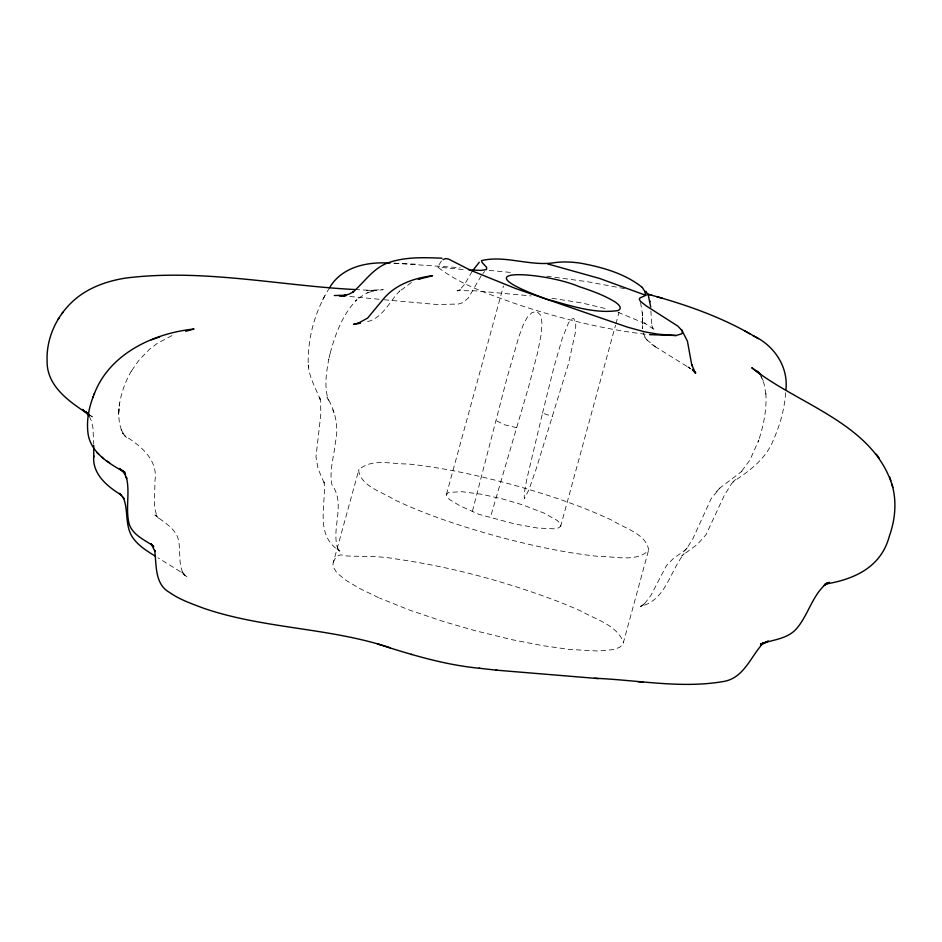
<?xml version="1.0" encoding="UTF-8"?>
<svg xmlns="http://www.w3.org/2000/svg" width="942" height="942" viewBox="0 0 942 942"><rect width="100%" height="100%" fill="white"/><g stroke="black" fill="none" stroke-linecap="round" stroke-linejoin="round"><path stroke-width="0.71" stroke-dasharray="4.71 3.53" d="M785.675 392.673C784.509 408.875 780.141 424.76 773.559 439.584C766.258 458.778 749.408 470.988 733.017 481.892L735.643 479.443L731.593 483.682L724.374 495.209L706.064 534.644L697.351 544.382L681.796 555.886L684.092 553.79C669.727 571.405 665.982 600.395 640.348 606.46L644.717 604.175L641.502 605.977L645.388 602.904L644.304 604.046L650.91 595.415L666.453 565.589L673.141 558.724L685.187 550.046L688.213 546.855L683.963 551.353L685.187 550.046M542.533 413.114L554.026 366.827L562.292 338.331L568.532 322.859L571.111 319.314L573.643 318.408L575.75 322.482L575.644 331.29L568.403 363.953L536.363 468.386L528.909 489.805L524.341 498.553L524.199 493.49L526.79 479.29L542.533 413.114L552.648 416.482M472.425 511.2L506.714 379.049L518.759 337.024L523.14 325.049L527.414 317.03L532.195 312.426L537.093 311.708L540.779 315.299L542.003 323.506L540.979 335.387L537.682 352.402L528.721 386.467L490.382 517.417L478.642 514.226L459.955 505.807L449.617 499.625L446.39 495.657L447.132 493.455L449.11 492.43L461.674 491.653L482.092 494.35L502.38 498.907L522.834 504.936L543.852 513.013L557.299 520.526L560.384 523.646L560.82 526.131L558.594 527.885L553.802 528.803L537.517 528.05L514.991 523.999L490.382 517.417M648.308 551.188L622.933 644.257L619.577 647.401L613.183 649.603L598.229 651.052L569.463 649.438L542.616 645.647L512.248 639.736L475.38 630.763L443.47 621.543L410.1 610.286L379.661 598.123M446.473 494.326L503.487 285.897M560.561 526.59L615.55 325.131M615.938 323.707L619.035 312.355M378.472 597.593L359.585 588.456L345.773 580.19L336.906 572.948L332.879 566.33L333.079 563.316L358.996 469.269M333.327 562.445C334.575 557.629 339.25 552.813 344.372 555.792C361.104 556.852 378.142 555.65 394.804 558.783C450.653 566.684 505.477 581.473 558.159 601.514C565.895 604.54 573.584 607.731 581.143 611.193C595.992 619.506 617.057 625.264 623.451 642.35M329.559 287.757C315.429 310.106 307.798 336.789 308.187 363.212M645.246 334.21C602.562 329.123 560.69 318.49 519.843 305.232C491.512 295.046 461.745 285.72 437.641 267.045L441.433 261.028M322.67 299.815L326.344 292.915M472.142 271.449L464.288 284.873L464.63 284.331L459.508 290.042L460.261 289.559L457.353 290.913L460.273 290.254L457.035 290.631L475.58 290.842L531.053 295.929M481.174 275.865L468.28 298.072L462.498 302.806L458.354 304.042L436.958 304.513L382.252 299.58M759.935 373.986L764.068 383.794L766.023 395.051L765.822 392.861C766.976 409.546 763.491 426.231 758.11 441.951L758.828 440.055L749.914 460.049L740.518 472.79L741.943 471.247L719.829 488.074L711.08 498.813L692.853 538.789L686.977 548.173M482.893 273.675L484.612 271.484M719.829 488.074L714.672 493.608M411.442 282.47L398.807 291.808L399.797 290.937C389.07 301.852 382.228 319.314 365.39 322.082M171.939 335.599L157.196 343.453L149.225 349.576L138.757 360.445L130.549 372.337L131.362 371.007C123.579 384.513 118.739 399.914 118.61 415.575L119.422 402.988L118.598 413.974L119.434 423.453L121.801 431.047L120.859 429.187L124.426 435.169L122.507 433.002L126.946 437.783L124.167 435.369C140.087 445.213 158.303 459.496 154.971 480.785L154.394 507.079L157.09 516.923L156.313 515.345L158.868 518.83L154.888 514.921C162.636 521.633 172.998 526.672 177.414 536.504C181.465 548.032 177.732 560.937 182.666 572.277L181.994 570.887L184.726 575.197L181.276 571.782L187.376 577.116L179.698 571.276L157.95 557.805M393.909 263.207L460.12 267.705M415.434 264.16L392.602 263.148M354.957 289.547L377.565 290.689L366.367 290.419L383.217 289.665L373.185 290.807L375.929 290.171L366.45 293.127L368.463 292.244L359.75 297.366L355.723 300.851L356.888 299.686C342.37 314.581 335.022 334.787 329.853 354.557L330.183 353.085L328.499 360.503L328.829 359.032C326.321 372.514 324.013 386.844 328.428 400.185L326.968 396.9C335.14 410.547 339.002 426.326 335.446 441.998C334.175 456.14 328.958 470.564 331.973 484.824C346.315 504.724 330.395 528.674 338.119 549.798L337.095 547.373L339.297 550.846L336.895 548.126L339.827 551.152C314.369 535.315 326.238 505.866 324.13 481.927L324.79 484.541L318.031 468.633L315.982 456.858L320.751 414.774L320.657 401.798L319.503 396.547L320.304 399.585C315.311 387.292 308.01 375.352 308.081 361.622M463.134 269.518L437.641 267.045M349.788 296.471L380.803 299.438M489.204 270.366L512.048 272.579M546.666 276.194L587.49 281.717L624.876 288.688M551.918 298.296L581.167 302.794L607.979 309.153M516.628 427.68L504.594 424.807L495.951 420.603M618.082 312.332L647.013 324.319L644.269 322.918L654.525 329.712L652.359 327.392L653.065 328.369L651.699 325.237L651.935 326.05L650.863 311.119M654.796 346.409L690.78 368.781L686.494 365.92L690.05 368.369M646.754 339.697L654.596 346.256M651.711 344.277L657.775 348.458M643.068 332.75L645.729 338.378M644.74 337.118L647.778 341.004M761.148 376.435L763.526 381.169L762.29 378.684M89.337 416.364L91.468 421.145L92.964 427.868L93.682 444M332.679 409.758L334.057 412.89M640.572 302.547L642.314 313.286L642.526 328.652L642.314 312.461L642.526 328.652M308.352 365.602L308.458 367.18M358.596 470.105C360.727 486.508 382.322 491.865 394.439 499.766C426.455 514.921 460.226 525.989 494.267 535.562C528.815 544.971 563.917 552.848 599.583 556.51C615.267 556.251 636.321 562.504 648.708 550.352C646.577 533.949 624.982 528.592 612.853 520.69C580.849 505.548 547.067 494.479 513.037 484.894C478.477 475.486 443.376 467.609 407.709 463.947C392.037 464.206 370.983 457.953 358.596 470.105M92.528 417.012L90.397 415.54L92.528 417.012"/><path stroke-width="1.41" d="M785.863 390.2C788.701 366.709 773.912 345.09 752.941 335.611M93.258 396.511C88.96 407.639 86.605 419.72 87.818 431.672C89.419 451.995 109.036 463.688 125.062 472.413L119.269 468.527L123.779 472.013L121.954 470.329L125.486 474.627L124.403 473.131L126.675 478.512L126.358 477.241C130.337 492.713 125.074 508.998 129.301 524.411C133.01 535.138 144.444 539.766 152.981 545.783L150.791 544.17L153.758 546.784L151.262 544.029L154.971 551.435L154.7 550.328C156.584 564.753 154.476 584.099 169.56 592.459C179.887 599.795 192.109 603.846 203.849 608.332C264.255 628.973 329.641 627.56 390.165 647.766M94 394.616C109.107 353.862 153.263 333.244 194.04 329.005L185.715 331.29M92.775 397.736L94.471 393.391M354.957 289.547C278.773 285.603 202.283 268.494 125.875 278.043C109.036 280.681 92.328 286.18 78.575 296.495C58.816 311.461 46.134 335.964 47.1 360.939C46.605 386.762 70.332 402.34 89.325 414.798L82.413 409.464L89.137 415.222M58.086 319.397L58.969 318.102M61.995 313.556L62.878 312.261M472.484 270.919L479.29 262.265M329.559 287.757C341.722 266.774 367.545 261.511 389.953 263.136M443.07 259.615L445.684 258.567L448.522 259.038L470.482 270.248L516.028 288.676L627.419 327.121L644.658 331.843L658.34 334.233L676.085 335.517L681.926 333.727L682.479 331.089L677.84 326.109L646.153 305.856L640.36 301.252L639.347 299.226L639.818 298.002L645.812 295.317L644.599 291.007L642.256 287.451M159.598 336.918L151.344 339.85M419.955 278.797L418.307 279.303L432.543 275.735C413.821 278.043 394.521 284.814 382.499 300.121L367.615 318.102L357.866 323.424L359.762 322.8L353.486 324.342L360.397 323.212M468.963 269.977L481.127 270.389L486.461 269.553L486.708 267.446L482.08 262.453L481.456 260.628C504.724 254.905 530.134 266.456 553.884 262.759C562.445 261.499 571.158 261.864 579.695 263.03C601.526 266.986 624.369 273.204 642.02 287.192M676.085 335.517L649.556 334.634M334.292 295.505L345.537 295.282L342.994 295.8L348.752 294.281L353.603 291.796L352.85 292.197C364.813 281.811 373.939 266.975 389.976 262.17C406.744 256.754 424.677 257.531 442.033 258.202M345.891 295.823L339.085 295.635L344.525 295.988M594.496 678.264C637.216 679.889 680.736 688.885 723.362 681.525C744.003 678.205 750.703 656.421 763.267 643.033L760.806 644.964L768.46 641.066L760.524 644.14C772.652 639.606 787.123 639.194 796.343 628.915C808.495 614.949 812.251 594.932 827.005 583.074L824.203 585.312L829.49 582.392L824.933 584.17C854.135 579.412 881.053 567.414 889.307 536.257C895.3 519.548 897.031 500.873 891.756 483.741M598.405 678.593L495.928 670.127M637.899 681.667L642.927 682.067M379.084 644.422L377.389 643.892C410.582 654.584 444.188 664.793 479.054 668.231L479.984 668.314M479.054 668.231L497.294 670.268M547.738 263.937L599.665 278.479L645.812 295.317M652.088 295.352L647.331 294.069C685.858 304.454 724.151 317.69 758.286 338.72M656.939 296.754L662.261 298.19M547.314 299.344C570.216 305.455 594.284 314.122 618.211 310.53C623.922 307.716 616.127 302.394 613.218 300.851C602.468 294.575 590.646 290.419 578.871 286.545C545.324 271.955 454.68 265.585 546.019 298.92M411.242 654.278L412.066 654.549M744.616 330.772L749.702 333.739M155.524 556.322C146.799 550.87 137.438 545.277 131.904 536.304C124.791 524.388 128.548 509.622 123.143 497.176L123.897 498.636L119.481 493.384L121.789 495.362C107.765 486.802 91.963 474.25 93.776 455.751M106.187 460.638L109.59 462.746M694.03 371.442L695.749 372.902L693.23 370.312M89.266 415.328L85.675 411.819L88.889 415.846M96.779 452.395L98.745 454.221M101.571 456.87L103.502 458.672M692.382 369.441L695.42 373.173L691.64 364.366L691.946 365.837L687.413 341.134L681.525 329.594M758.746 373.067L756.944 371.124L760.571 374.363L751.763 367.698C798.251 405.072 874.412 423.523 892.839 487.426M876.39 454.221L879.251 458.248M645.976 291.278L648.426 295.906L650.722 307.021M889.778 477.099L890.849 480.75M649.839 300.969L650.039 301.711M93.694 445.366L93.788 457.106"/></g></svg>
